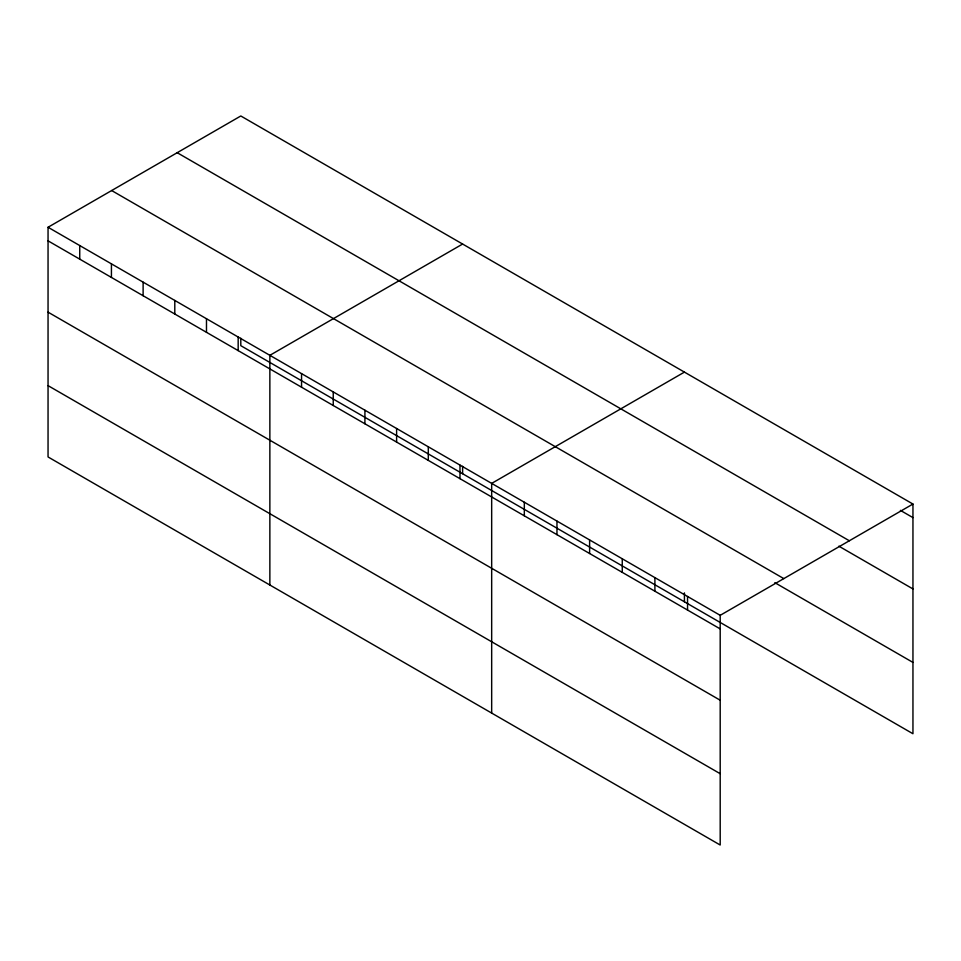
<?xml version="1.0" encoding="UTF-8"?>
<svg xmlns="http://www.w3.org/2000/svg" width="961" height="961" viewBox="0 0 961 961"><rect width="100%" height="100%" fill="white"/><g stroke="black" fill="none" stroke-linecap="round" stroke-linejoin="round"><path stroke-width="1.44" d="M48.05 227.264L720.197 615.328L720.197 845.019L48.05 456.955L48.05 227.264L240.803 115.981L912.95 504.044L912.95 733.736L240.803 345.672L240.803 338.236M462.613 244.046L269.861 355.33L269.861 585.009M684.424 372.111L491.672 483.395L491.672 713.074M720.197 615.328L912.95 504.044M900.397 510.375L912.95 517.619M177.196 152.703L849.344 540.767M838.869 546.172L912.95 588.937M111.656 190.542L783.804 578.606M774.83 582.666L912.95 662.417M48.05 240.851L720.197 628.902M48.05 312.157L720.197 700.221M48.05 385.637L720.197 773.701M687.547 596.481L687.547 610.055M684.424 592.877L684.424 601.79M654.909 577.633L654.909 591.207M622.26 558.785L622.26 572.36M589.61 539.938L589.61 553.512M556.96 521.09L556.96 534.664M524.322 502.243L524.322 515.817M462.613 466.301L462.613 473.725M459.983 465.1L459.983 478.674M428.294 446.805L428.294 460.379M396.605 428.51L396.605 442.084M364.916 410.215L364.916 423.789M333.239 391.92L333.239 405.494M301.55 373.625L301.55 387.199M238.172 337.035L238.172 350.609M206.483 318.74L206.483 332.314M174.794 300.445L174.794 314.019M143.117 282.15L143.117 295.724M111.428 263.855L111.428 277.429M79.739 245.56L79.739 259.134"/></g></svg>
